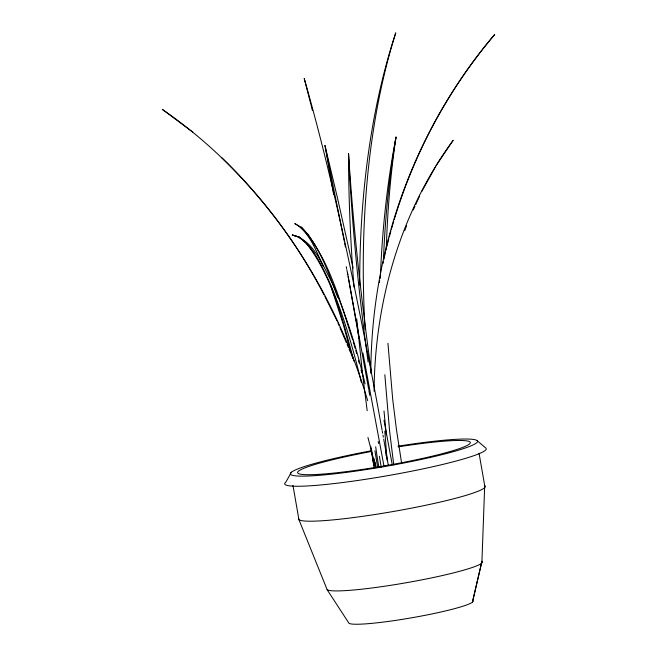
<?xml version="1.0" encoding="UTF-8"?>
<svg xmlns="http://www.w3.org/2000/svg" width="657" height="657" viewBox="0 0 657 657"><rect width="100%" height="100%" fill="white"/><g stroke="black" fill="none" stroke-linecap="round" stroke-linejoin="round"><path stroke-width="0.99" d="M383.491 259.622C384.977 218.559 389.215 177.604 396.007 137.075C387.072 183.459 382.119 230.55 380.362 277.739M292.948 485.351L298.951 519.728L327.137 589.699L348.966 623.255A63.22 5.946 -9.9 0 0 417.655 616.726A63.22 5.946 -9.9 0 0 472.802 600.531L481.934 561.283L484.702 485.638L479.06 453.281M386.25 249.988C387.359 212.203 390.472 174.475 396.007 137.075M472.449 602.165L481.482 563.328M404.778 230.623L406.527 225.803M413.294 209.936L414.969 206.257M415.807 204.417L419.568 196.131M421.728 191.581L435.763 166.352M291.47 472.194L285.885 482.016A102.27 9.625 -9.9 0 0 383.261 476.432A102.27 9.625 -9.9 0 0 485.638 447.902L476.974 440.51M436.24 165.482L453.19 140.253C402.1 209.567 376.748 295.494 374.26 381.044A450.324 396.467 72.2 0 0 374.096 391.268M361.284 382.292L360.406 378.383C352.407 346.132 343.102 314.112 330.134 283.479C322.086 266.816 314.572 248.33 299.099 237.103L292.291 235.009C314.128 240.199 322.587 265.757 332.409 283.249C346.674 315.59 356.858 349.581 365.095 383.91M292.291 235.009L299.099 237.103M323.162 266.036C315.968 250.859 310.022 232.529 294.788 223.569L301.284 227.24C329.461 258.341 339.759 301.037 352.702 339.94M192.756 132.106L162.287 109.366C260.747 177.234 330.89 281.336 365.949 394.923A600.383 596.572 -43.3 0 1 367.69 400.688M221.499 157.425C262.611 197.429 297.777 243.731 323.991 294.804M301.259 227.232C320 246.424 328.393 272.901 337.772 297.424M301.284 227.24L308.371 234.795L315.639 246.12M314.136 253.019L306.326 243.18L299.083 237.12L306.326 243.18C332.623 277.246 342.839 320.493 354.024 361.26M324.911 296.603L337.156 321.018M337.944 322.891L339.143 325.7M339.94 327.572L346.305 342.568M347.101 344.44L348.292 347.249M349.089 349.122L350.28 351.93M330.364 284.555L343.373 324.739L351.626 355.577M351.873 355.683L352.875 358.582M353.269 341.845L355.265 348.522M355.815 350.452L356.595 353.392M358.418 360.25L359.207 363.181M361.03 370.039L361.81 372.979M367.936 437.431L375.82 467.759M310.671 103.478L304.216 78.487C333.288 180.437 354.534 284.407 374.416 388.476A711.736 80.934 80.7 0 1 382.095 430.179M333.657 194.505L324.969 145.509L337.468 197.913L353.154 268.031M310.917 104.438L312.346 110.351M324.969 145.509L344.268 241.152M346.264 266.742L346.658 268.746M344.646 243.106L345.41 246.999M383.992 420.316L392.237 464.688M362.943 352.99L384.008 466.347M346.863 269.756L347.799 274.708M348.177 276.696L368.708 389.437M401.624 463.267L396.508 429.998L392.738 399.694L387.934 343.233M347.561 273.156L349.138 282.099M349.319 283.085L359.009 338.133M381.208 467.176L379.401 456.311M377.709 467.505L374.925 450.735M370.589 446.185L374.211 467.841M375.369 467.349L374.03 458.496M371.221 448.09L373.866 465.846M393.765 464.934L389.585 431.115L384.83 374.728M367.189 410.699L362.631 374.662L356.735 318.875M371.419 372.815C361.383 300.093 353.203 227.084 348.547 153.812C348.522 198.315 350.583 242.803 354 287.166M368.109 362.081C358.714 292.973 351.75 223.495 348.547 153.812M386.267 434.803L384 410.954M385.47 448.788L386.119 455.835M384.813 431.238L387.088 460.237M398.117 446.875A87.677 8.254 -9.9 0 1 455.966 449.758A87.677 8.254 -9.9 0 1 310.991 474.691A87.677 8.254 -9.9 0 1 371.525 451.449M481.934 561.283A79.029 7.441 -9.9 0 1 412.998 581.527A79.029 7.441 -9.9 0 1 327.137 589.699M484.702 485.638A94.83 8.927 -9.9 0 1 393.839 511.392A94.83 8.927 -9.9 0 1 298.598 518.209M398.208 446.152A94.978 8.935 -9.9 0 1 462.126 449.051A94.978 8.935 -9.9 0 1 304.659 476.111A94.978 8.935 -9.9 0 1 371.772 450.694M378.21 441.529A600.383 596.572 -43.3 0 1 378.637 443.5M382.275 431.181A711.736 80.934 80.7 0 1 382.637 433.185M382.99 435.189A711.736 80.934 80.7 0 1 383.351 437.192M383.713 439.196A711.736 80.934 80.7 0 1 388.328 465.345M368.873 390.422A711.794 74.602 81.5 0 1 369.727 395.374M379.344 282.543A535.053 523.12 54 0 1 379.689 280.539M380.05 278.543A535.053 523.12 54 0 1 380.411 276.54M382.965 263.588A535.053 523.12 54 0 1 383.384 261.609M383.811 259.622A535.053 523.12 54 0 1 385.602 251.713M386.784 246.777A535.053 523.12 54 0 1 388.772 238.91M389.289 236.947A535.053 523.12 54 0 1 390.874 231.075M391.424 229.121A535.053 523.12 54 0 1 393.683 221.335M394.266 219.397A535.053 523.12 54 0 1 494.713 34.468A535.053 524.36 56.9 0 0 370.819 373.373M378.834 467.037A535.053 524.36 56.9 0 1 375.697 446.785M376.009 467.267A535.053 262.866 83.2 0 1 375.139 462.224M359.724 285.187A535.053 262.866 83.2 0 1 395.76 32.85A535.053 260.903 82.2 0 0 365.111 329.247"/></g></svg>
